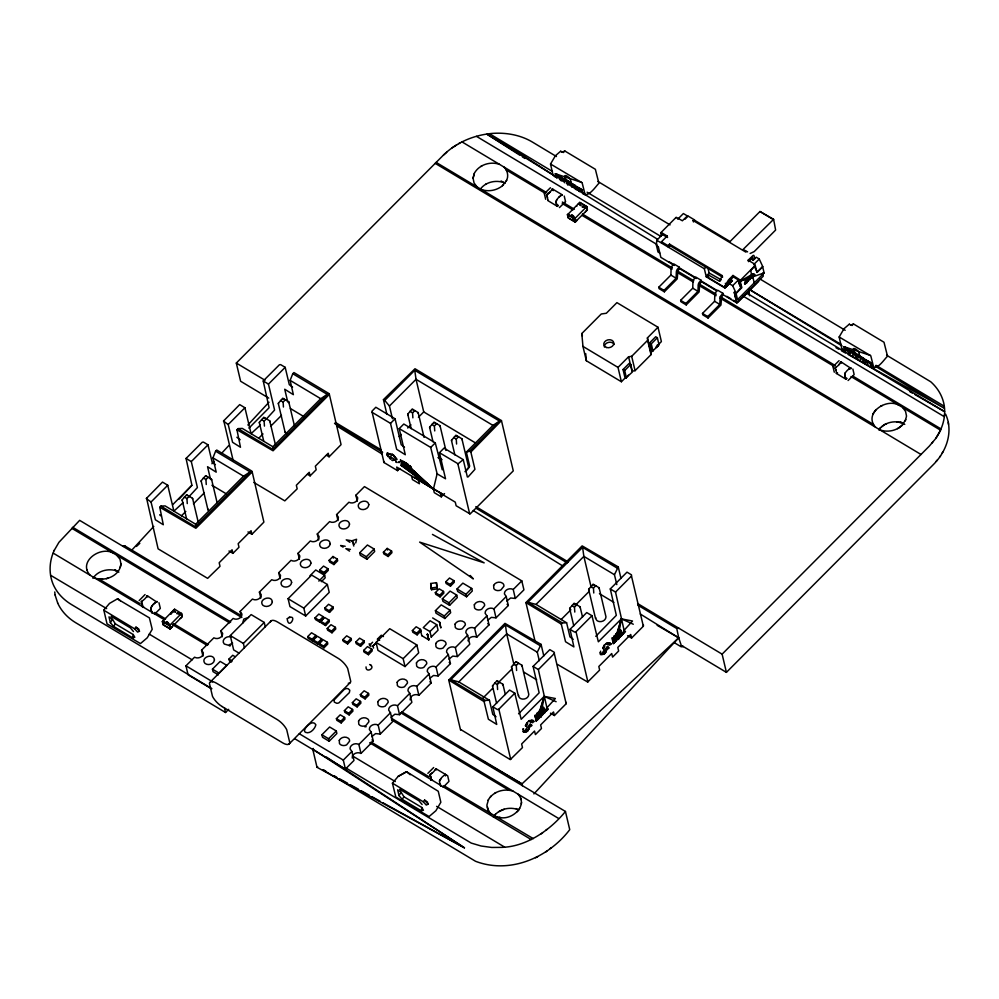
<?xml version="1.0" encoding="UTF-8"?>
<svg xmlns="http://www.w3.org/2000/svg" width="999" height="999" viewBox="0 0 999 999"><rect width="100%" height="100%" fill="white"/><g stroke="black" fill="none" stroke-linecap="round" stroke-linejoin="round"><path stroke-width="1.5" d="M427.422 634.128L428.708 639.922L427.422 634.165L428.821 639.835L427.385 634.265L428.671 639.847L421.903 635.726M383.566 461.138L384.016 462.537L397.565 470.654L399.737 468.481M538.049 714.735L537.212 715.521L536.638 714.772M613.948 637.899L613.811 637.287M537.799 718.855L538.498 718.119M615.259 640.921L615.072 641.67L615.671 640.634M579.033 187.999L582.579 190.035M867.681 360.964L871.041 362.737L871.74 365.11M532.255 721.59L532.642 722.801M609.44 644.105L609.815 645.317M171.84 612.911C172.402 611.6 171.528 613.361 171.116 613.161M541.346 715.771C539.423 713.561 542.494 717.769 541.533 713.96L541.146 716.758M747.264 279.258A2.085 1.024 -59.1 0 0 746.29 280.107L744.705 283.778L746.89 282.842L746.852 282.155L745.516 283.791A1.648 0.812 -59.1 0 1 744.555 283.566L745.928 280.469A2.085 1.024 -59.1 0 1 747.177 279.208L748.938 279.445L747.751 281.106M172.19 612.162L171.591 612.637M533.691 721.103L533.728 721.977L533.678 721.028M576.348 206.306L576.885 206.206M541.008 709.465L539.997 710.439L540.496 712.649L542.145 710.227L541.308 709.278M544.717 710.064L543.693 711.038L544.193 713.249L545.841 710.838L545.017 709.877M617.157 632.954L618.081 632.067L617.17 632.954L617.669 635.152L619.318 632.742L618.493 631.793M621.89 632.579L620.879 633.553L621.378 635.764L623.026 633.341L622.19 632.392M440.796 627.747L439.523 622.077L440.834 627.697M408.778 466.196L407.942 464.36M754.083 274.126C755.094 273.926 753.433 275.512 754.52 274.5M679.557 268.581L677.921 270.741L677.247 278.846L664.36 291.808L659.115 288.661L658.778 287.225L670.878 275.087L671.103 268.856A3.509 1.723 -59.1 0 1 672.926 265.047L673.963 263.998L679.208 267.145L679.557 268.581L696.166 278.534M664.36 291.808L664.023 290.372L676.123 278.234L676.348 272.003A3.509 1.723 -59.1 0 1 677.247 269.368L679.208 267.145M701.41 281.668L699.775 283.828L699.1 291.945L686.226 304.907L680.968 301.76L680.631 300.324L692.732 288.187L692.956 281.955A3.509 1.723 -59.1 0 1 694.78 278.147L695.828 277.098L701.073 280.244L701.41 281.668L716.733 290.859M686.226 304.907L685.876 303.471L697.976 291.333L698.201 285.09A3.509 1.723 -59.1 0 1 699.113 282.455L701.073 280.244M723.264 294.767L721.628 296.928L720.953 305.032L708.066 317.994L702.821 314.86L702.484 313.424L714.585 301.286L714.809 295.042A3.509 1.723 -59.1 0 1 716.633 291.246L717.669 290.197L722.926 293.331L723.264 294.767L736.725 302.834L763.311 276.136L762.587 273.127M708.066 317.994L707.729 316.558L719.829 304.42L720.054 298.189A3.509 1.723 -59.1 0 1 720.966 295.554L722.926 293.331M156.918 602.16L147.278 595.729L146.691 596.665M412.075 469.83L412.749 471.74L411.326 470.941L410.951 469.255L412.175 470.167M445.529 775.923L445.591 774.487L435.914 768.681L435.302 769.555M142.607 606.743L142.595 607.392L143.606 606.768L142.732 607.267L142.632 605.943M431.193 780.331L431.368 780.231A17.545 13.636 -13.3 0 0 432.23 779.657L431.231 780.344L431.268 778.908M431.331 780.256L431.318 779.632M445.492 775.199L445.579 774.475L447.677 775.773L448.976 781.368L443.119 787.312M553.209 190.647A17.657 6.931 44.9 0 0 552.859 189.748L552.385 188.923L562.1 194.718L559.04 197.09A17.645 13.711 -13.3 0 0 556.693 199.837L556.068 202.185M556.018 201.461L556.693 199.837M844.654 374.413L845.316 372.727M752.122 276.548L751.847 277.972L752.035 276.498M547.852 199.937L547.764 200.012A17.657 6.931 44.9 0 0 547.44 197.715L546.59 194.867A17.57 13.661 -13.3 0 0 550.287 191.845L552.41 188.936L552.784 189.822M562.112 195.28L562.037 195.367M837.549 372.839L836.413 372.964M841.495 362.699L841.021 361.875L850.748 368.244A17.47 6.856 44.9 0 0 850.786 368.956A17.495 6.868 44.9 0 1 850.698 367.794L847.676 370.042A17.495 13.599 -13.3 0 0 844.829 373.589L844.829 375.911A17.47 6.856 44.9 0 0 845.654 378.509L846.103 379.345L846.74 378.346M439.498 781.156L441.708 777.559A17.458 13.574 -13.3 0 1 445.417 774.525M543.106 707.866L543.743 708.366L542.957 709.128L543.106 707.866L542.957 709.128M547.44 708.953L546.815 708.291L547.452 708.965L546.665 709.727L546.815 708.266M620.916 630.869L620.292 630.182L620.142 631.655L620.928 630.869L620.292 630.194L620.142 631.643M170.941 613.723L170.916 613.848M139.186 600.549L145.042 594.555M208.379 510.501L208.267 509.215M287.737 434.328L285.177 432.18M454.87 454.882L451.436 440.334L455.919 435.189L461.913 438.798L468.781 467.894L465.659 471.441M518.331 695.878L511.451 666.783L515.934 661.638L521.928 665.259L528.808 694.342C528.533 700.237 518.456 700.848 518.606 695.192M595.504 618.393L588.623 589.298L593.119 584.153L599.1 587.762L605.981 616.858C605.706 622.752 595.629 623.364 595.779 617.694M604.732 652.335L604.27 652.884M750.499 278.634L750.948 277.897L749.949 279.033M566.296 702.434L566.171 703.721L554.395 715.534L553.546 711.95L540.634 724.912L541.483 728.496L535.402 734.602L534.552 731.018L521.64 743.98L522.489 747.564L510.277 759.602L460.826 729.595M662.424 234.603L656.793 240.247L656.355 245.017L657.991 251.973L659.74 253.009M183.129 502.597L173.888 511.163L167.745 485.239L162.5 482.092L146.291 498.563L151.036 502.01L155.394 519.78L163.299 524.737L159.778 507.255L160.914 506.106L195.442 526.798L195.692 524.238L243.544 476.186L250.137 471.89L215.609 451.198L212.949 457.854L216.196 472.152L207.555 466.72L210.577 479.532M260.302 425.112L251.061 433.678L244.93 407.742L239.685 404.607L223.464 421.066L228.209 424.525L232.58 442.295L240.472 447.252L236.95 429.77L238.099 428.621L272.627 449.313L272.864 446.74L320.729 398.701L327.31 394.393L292.782 373.713L290.135 380.369L293.369 394.667L284.727 389.235L287.749 402.048M753.071 274.338L752.534 274.213M750.749 258.791L753.184 260.252L756.231 257.193L759.252 259.016L762.474 265.984L764.123 272.939L737.537 299.638L735.788 298.589L734.327 292.382L736.076 293.431L741.77 287.712L740.209 281.081L751.822 274.65L752.509 275.2L752.921 274.226M754.02 275.424L754.869 274.575M623.851 632.255L623.988 630.794L624.625 631.48L623.838 632.242L623.975 630.794M542.932 709.477C541.895 713.548 543.518 703.646 543.893 708.516L542.507 710.626M620.017 632.817L621.078 631.031C621.79 629.033 618.768 631.318 619.68 633.141M752.609 274.538L751.61 275.974L750.823 270.417L755.244 265.397A2.46 0.962 44.9 0 0 753.209 263.224L748.164 260.202L752.934 255.569A2.46 1.211 -59.1 0 1 753.933 255.519L754.844 258.704M546.665 709.727L546.803 708.466M539.572 716.645L540.022 715.509L539.235 716.295M171.091 613.236L171.366 613.648M174.188 610.851L172.615 611.962M440.047 426.511L440.059 425.711L434.066 422.09L429.582 427.235L433.017 441.783M461.9 439.597L461.913 438.798M439.61 780.444L440.921 778.471M547.802 200.562L557.405 206.368L558.091 205.394M538.349 669.555L554.308 653.546L554.32 652.347L549.825 649.637L533.104 666.408L538.349 669.555L546.915 707.829L548.301 709.153L546.203 711.226L546.59 708.141L555.357 698.501L544.218 696.365L521.178 719.292L514.81 693.194L509.565 690.059L492.844 706.83L496.728 724.412L488.374 719.23L484.103 701.598L448.738 680.069L504.97 623.376L541.083 644.392L543.806 655.943M546.216 711.238L546.603 708.154M615.534 592.07L631.48 576.048L631.505 574.862L626.997 572.152L610.289 588.923L615.534 592.07L624.088 630.344L625.474 631.668L623.388 633.741L623.763 630.656L632.529 621.016L621.39 618.881L598.351 641.808L591.982 615.709L586.738 612.574L570.029 629.345L573.901 646.915L565.546 641.745L561.288 624.113L525.924 602.584L582.155 545.891L618.256 566.908L620.991 578.458M623.388 633.753L623.776 630.669M836.45 373.451L846.128 379.333M192.595 499.163L192.595 498.351L186.601 494.742L182.118 499.887L186.588 518.793M211.576 480.094L211.588 479.295L205.594 475.674L201.111 480.819L207.979 509.915M269.767 421.665L269.767 420.866L263.786 417.257L259.29 422.402L263.761 441.308M288.761 402.609L288.761 401.798L282.767 398.189L278.284 403.334L285.165 432.43M418.194 413.411L418.206 412.612L412.212 409.003L407.729 414.148L411.163 428.683M546.428 194.942L546.84 195.954M502.934 685.127L502.934 684.315L496.953 680.706L492.457 685.851L496.59 703.308M521.928 666.058L521.903 665.234M580.107 607.629L580.119 606.83L574.125 603.221L569.642 608.366L573.763 625.824M599.1 588.573L599.1 587.762M215.609 451.198L216.746 450.049L251.81 471.066L251.923 472.19L195.879 528.271L159.778 507.255M292.782 373.713L293.931 372.565L328.996 393.581L329.096 394.705L273.052 450.786L236.95 429.77M944.48 414.797L944.242 416.645L742.657 295.841M536.326 714.997L536.376 714.635M541.833 713.661L541.321 716.845M613.498 637.512L614.173 635.926M618.418 639.51L619.005 636.176L618.518 638.274C616.62 636.9 617.607 637.487 618.443 638.186M366.046 666.882C365.547 673.751 376.611 667.732 369.655 664.51M618.506 639.36L619.018 636.176M751.735 276.948L751.872 277.672L751.423 277.135M132.717 637.874L133.204 634.54L115.372 623.863L112.5 619.368L109.003 616.895L110.352 622.627L113.486 626.348L132.717 637.874L134.828 637.287L133.204 634.54M421.353 810.826L421.853 807.504L404.008 796.815L401.136 792.319L397.639 789.847L398.988 795.579L402.122 799.312L421.353 810.826L423.464 810.251L421.853 807.504M836.375 373.501A17.47 6.856 44.9 0 0 836.076 370.666L835.226 367.832A17.458 13.574 -13.3 0 0 838.91 364.722L841.071 361.988A17.495 6.868 44.9 0 1 841.42 362.774M560.651 151.373L563.399 152.497L564.847 150.999L595.367 169.293L598.888 183.304C595.829 186.239 588.611 197.889 583.054 193.719L581.243 189.248L555.319 173.714L555.519 177.223L553.071 175.275L550.524 164.023L555.394 155.744L560.776 151.124M849.287 324.325L852.047 325.462L853.483 323.951L884.003 342.245L887.524 356.256C884.252 359.128 877.234 370.866 871.69 366.67L869.879 362.212L843.955 346.678L844.155 350.174L841.707 348.239L839.16 336.988L844.03 328.696L849.412 324.088M540.534 716.92L544.218 696.365L556.118 701.723M617.707 639.422L621.39 618.881L633.291 624.238M745.429 283.416L744.979 282.754L746.603 280.207L748.276 279.633L747.652 281.606L748.413 280.869A1.449 0.712 -59.1 0 0 748.85 279.395L748.526 279.083M600.436 654.208L600.237 652.672M600.224 652.772L600.624 651.173M747.776 281.094L748.426 279.708L746.852 279.857A1.461 0.712 -59.1 0 0 745.866 281.556C742.894 285.889 749.512 278.933 746.59 281.968M525.536 730.082L524.662 730.756M602.709 652.597L601.835 653.271M355.731 542.969L356.593 539.248L352.16 540.721L353.808 546.053M528.658 729.158L527.46 731.168M605.844 651.673L604.645 653.683M898.738 427.834L902.259 425.249L905.693 419.505M120.167 567.432L120.979 564.01L120.042 559.365L117.108 555.444L117.957 556.568M120.979 564.01C119.718 575.973 105.132 581.78 94.668 577.971M476.96 186.838L474.038 182.917L473.089 178.272L474.238 173.501M473.089 178.272L473.926 174.825M505.906 181.493C509.015 177.035 507.867 170.667 503.958 167.033M488.486 799.724L486.863 805.194L488.661 810.976M525.611 729.857L525.024 730.744M517.732 793.955C529.02 805.306 511.775 820.878 499.288 817.344M521.278 803.87L521.603 802.522M602.784 652.372L602.197 653.259M898.089 404.757C885.077 398.364 863.361 414.023 875.648 427.297M905.369 420.866L906.518 416.059L905.569 411.413L902.646 407.492M442.257 469.817L435.277 442.882L403.808 424.026L399.25 428.596L430.719 447.452L437.125 473.826L433.429 489.073L434.278 492.657L441.271 496.84L444.518 493.581M467.982 640.821C468.668 637.05 473.563 635.464 476.735 637.2L489.048 624.85L486.938 615.884L485.127 613.274L485.377 611.563A5.37 4.171 -13.3 0 1 492.045 608.216L493.931 608.866L496.028 617.832L508.341 605.481L506.231 596.515L504.42 593.906L504.67 592.195A5.37 4.171 -13.3 0 1 511.338 588.848L513.224 589.497L515.322 598.451L523.926 589.847L521.803 580.881L364.46 486.6L355.881 495.229L357.305 501.198M537.549 718.93L538.424 717.757L537.624 718.768M614.722 641.445L615.496 640.097L614.909 641.096M541.795 710.589L541.72 709.727M545.491 711.188L545.417 710.326M618.968 633.104L618.893 632.242M622.664 633.703L622.602 632.842M413.761 472.602L414.985 472.839C417.345 476.436 412.562 467.832 413.861 472.177M409.615 467.145L410.851 467.37C413.174 471.228 408.978 462.212 409.24 466.908M538.636 718.768L538.561 717.195M615.821 641.271L615.734 639.71M751.186 277.485L751.198 277.61M537.949 719.467L537.524 719.942L544.218 696.365L539.747 710.651M409.79 466.508L409.99 465.721L410.676 467.057M414.985 472.839L414.123 471.203L414.822 472.527M413.923 471.99L414.123 471.266L414.822 472.539M536.675 714.51L537.862 712.637L537.287 713.086M613.848 637.025L615.097 635.439M616.92 633.166L621.39 618.881L614.697 642.444L615.309 641.833M860.239 356.456L863.461 358.142L864.622 360.676M405.781 466.958L406.481 467.619L405.582 466.321M675.923 217.557L660.726 232.817L661.263 235.901M571.603 183.491L574.825 185.19M523.451 728.658L523.201 729.432C524.125 726.385 521.628 733.303 524.687 732.155L523.201 731.593M54.383 550.112C49.213 560.914 48.539 573.763 53.372 584.827A63.749 49.538 -13.3 0 0 71.666 604.657L211.888 688.686M682.255 645.903L726.41 672.364L933.578 464.373C944.392 453.484 951.26 437.849 948.288 422.39A63.624 49.438 -13.3 0 0 945.628 414.173M526.573 729.582L526.96 729.02M603.721 652.197L603.995 651.685M407.992 469.143L408.391 468.032L407.792 468.731L408.042 467.832L407.792 468.668L406.568 466.92L407.58 469.118L407.392 468.431M525.561 725.661L526.086 724.362L525.374 725.836M602.996 647.464L602.747 648.176L604.358 645.092L607.255 642.869M117.445 598.975L149.413 617.894L152.21 629.295L147.278 637.762L140.459 643.581L107.018 623.838L103.821 610.102L109.503 603.421L117.507 598.801M527.559 729.832L527.085 730.369M406.343 771.69L398.139 776.385L406.73 771.827L438.261 791.27L440.846 802.259L435.914 810.713L429.095 816.533L395.816 797.052L392.42 783.154L398.239 776.323M538.386 718.993L538.598 718.531M615.559 641.508L615.771 641.033M539.298 660.676L537.287 652.197L541.083 644.392M616.808 584.602L614.46 574.712L618.256 566.908M171.341 613.061L170.779 613.848M287.225 618.793C288.561 631.568 298.901 612.1 287.337 618.556M539.135 716.508L539.835 715.896M616.358 638.923L617.195 638.024L616.745 639.16M835.476 368.906L835.064 367.894L836.063 367.182M386.85 414.086L383.441 399.637L414.997 368.743L501.461 420.591L513.274 470.879L470.117 513.948L456.131 505.756L455.282 502.16L440.422 493.256L441.271 496.84M540.234 717.07L539.535 717.894M525.824 724.962L527.984 721.678L530.082 720.354M537.986 717.707L537.499 718.443L537.962 717.457M614.66 640.596L615.147 639.972M616.733 638.673L616.808 638.598M556.743 174.588L559.964 176.274L561.138 178.809M564.173 179.033L567.382 180.732L568.556 183.267M852.809 351.998L856.031 353.683L857.192 356.231M387.337 453.022L386.863 453.496L388.236 453.071M845.379 347.54L848.601 349.238L849.774 351.773M528.184 730.232L527.772 730.843L528.471 729.682M605.369 652.747L604.944 653.358L605.644 652.197M403.721 466.034L404.508 466.683L403.771 466.296M174.276 610.651L172.815 611.813L173.214 611.213M536.525 714.223L536.987 713.411M873.763 367.694L870.778 355.756L839.16 336.988M585.127 194.73L582.142 182.805L550.524 164.023M617.357 639.685L616.495 640.546M578.921 203.921L578.321 204.296L578.97 203.746M537.912 717.781L537.474 718.081M152.248 613.186L151.186 610.489A17.657 6.931 44.9 0 1 150.861 608.191L151.561 606.468M724.163 287.15L728.508 279.97L732.966 275.449L733.303 276.885L724.163 287.15L708.791 277.934L707.317 274.363L719.592 281.243L722.314 275.649L669.555 244.156L668.031 245.679L668.368 247.115L669.892 245.592L669.555 244.156M942.182 453.059L942.856 451.91M54.121 550.586L58.929 542.32L79.645 520.354L241.683 617.444M936.175 437.774C942.794 427.997 946.228 415.946 943.98 404.183A63.624 49.438 -13.3 0 0 930.718 381.755L886.613 355.219M940.071 456.68L940.484 455.981M746.94 282.205L747.389 280.619M607.941 646.865L605.794 651.86L607.941 646.865L607.242 646.54L604.545 650.049M527.372 727.534L530.069 724.025L530.781 724.35L528.621 729.357L530.769 724.35L528.758 727.959M526.036 728.958L526.748 728.021M603.209 651.473L603.92 650.536M614.073 636.45L614.81 635.601M557.504 206.219L558.079 205.319M841.021 361.938L838.91 364.722M846.141 379.17L846.715 378.284M551.785 189.91L552.385 188.973M110.352 622.627L112.5 619.368M398.988 795.579L401.136 792.319M544.979 712.137C543.868 713.361 546.753 709.914 544.443 712.699L544.705 710.376M618.456 634.053C617.357 635.264 620.204 631.88 617.919 634.602L617.519 632.904L618.581 632.092M622.152 634.652C621.053 635.864 623.9 632.479 621.615 635.214L621.878 632.891M616.42 638.811L617.02 638.411M371.778 736.638L375.599 733.591L380.269 734.053L392.57 721.715L390.472 712.737L388.661 710.139L388.911 708.416A5.37 4.171 -13.3 0 1 395.579 705.082L397.452 705.731L399.563 714.685L411.863 702.334L409.765 693.368L407.954 690.759L408.204 689.048A5.37 4.171 -13.3 0 1 414.872 685.714L416.758 686.35L418.856 695.316L431.156 682.966L429.058 674L427.247 671.39L427.497 669.68A5.37 4.171 -13.3 0 1 434.165 666.333L436.051 666.982L438.149 675.936L450.449 663.598L448.351 654.62L446.541 652.022L446.79 650.299A5.37 4.171 -13.3 0 1 453.459 646.965L455.344 647.614L457.442 656.568L469.755 644.218L467.644 635.252L465.834 632.642L466.083 630.931A5.37 4.171 -13.3 0 1 472.752 627.597L474.637 628.234L476.735 637.2M391.071 717.257L394.892 714.21L399.563 714.685M429.657 678.521L433.479 675.474L438.149 675.936M448.951 659.14L452.772 656.106L457.442 656.568M487.549 620.404L491.358 617.357L496.028 617.832M506.843 601.036L510.651 597.989L515.322 598.451M147.203 595.841L147.74 596.653M526.485 723.626L527.185 722.589M603.658 646.128L604.358 645.104M173.127 611.163L172.977 611.813M750.811 276.86L749.924 277.123L750.624 276.036M536.987 713.786L537.637 713.086M637.999 605.294L676.773 628.521L678.696 637.812L522.19 783.691L522.365 785.651M92.944 578.334C97.84 570.641 108.466 568.094 116.871 570.916L115.247 570.566M474.25 173.464C478.896 164.698 490.247 161.151 499.413 164.311M480.107 189.485C485.114 182.118 495.492 179.758 503.708 182.517M502.41 185.652L506.68 180.407M488.012 800.386C492.669 791.62 504.008 788.061 513.174 791.22M493.406 817.045C498.276 809.215 509.003 806.568 517.482 809.427M872.926 413.923L876.036 409.528M880.344 427.734L878.795 429.932C883.441 423.114 892.981 420.354 900.786 422.614M490.347 797.09L491.121 796.003M494.655 815.296L495.429 814.21M522.19 783.691L522.152 785.489M517.345 811.712L519.68 808.416M903.034 424.163C897.651 430.619 888.061 432.654 880.206 430.02M627.634 635.689L631.568 638.049L643.344 626.223L643.481 624.949M614.447 637.986L614.972 637.562L614.385 638.036M538.086 718.406L537.787 719.018L538.461 717.969M152.285 605.506L150.936 608.116A17.657 6.931 44.9 0 0 151.261 610.414L152.235 613.024M113.486 626.348L115.372 623.863M402.122 799.312L404.008 796.815M537.062 715.908L537.774 715.384M614.235 638.423L614.947 637.886M389.647 456.843L388.636 456.093M389.71 456.78L389.048 456.58M750.786 276.773L750.037 277.31L750.649 276.149M614.909 637.637L615.421 636.987M538.049 715.072L537.3 715.796M186.638 495.429L187.625 495.379M205.632 476.361L206.606 476.311M263.823 417.944L264.797 417.894M282.804 398.876L283.791 398.826M434.103 422.777L435.077 422.727M412.25 409.677L413.224 409.627M455.956 435.864L456.93 435.826M496.99 681.393L497.964 681.343M515.971 662.325L516.958 662.275M574.163 603.908L575.137 603.858M593.156 584.84L594.13 584.79M615.147 641.071L615.634 640.484M402.585 461.55L403.696 461.9M614.373 638.386L615.484 637.262M931.93 443.019L932.791 441.995M936.225 461.226L937.099 460.202M134.578 628.808L135.989 627.147L138.724 628.983L139.46 631.268L137.612 632.08L134.578 628.808L103.784 610.202M423.226 801.76L424.625 800.112L427.372 801.947L428.096 804.22L426.248 805.044L423.226 801.76L392.42 783.154M152.298 605.581L153.072 604.595A17.645 13.711 -13.3 0 1 155.919 602.135L156.968 601.535M751.61 275.974L751.81 274.812M408.429 465.909L408.254 464.985L408.516 465.809M751.847 275.612C752.584 273.614 751.91 276.81 751.548 275.062M541.071 711.75C543.806 710.127 538.111 712.799 541.508 709.577M412.562 471.378L412.5 470.654M628.383 375.174L625.511 378.296L632.429 371.978L630.781 364.423L629.12 363.436L623.051 369.53L625.062 378.059L621.39 381.743L586.338 360.739L582.954 346.403L581.805 333.541L601.261 313.998L606.343 313.261L616.92 302.635L658.004 327.247L661.388 341.583L656.106 346.903M131.593 550.349L153.784 526.423M179.146 499.075L191.833 485.402M211.913 463.748L214.023 461.476M221.428 453.496L228.821 445.517M247.852 425.012L268.993 402.222M533.903 793.918L678.696 637.812L640.259 613.998M753.209 276.248L753.696 274.825L753.121 276.199M556.143 202.11L556.193 202.959A17.657 6.931 44.9 0 0 557.017 205.557L557.367 206.331L557.092 205.482A17.657 6.931 44.9 0 1 556.268 202.884M532.017 721.578L530.944 722.227M537.687 715.159L536.775 715.384M609.19 644.093L608.129 644.742M170.03 628.92L171.99 626.885L170.092 628.771L163.099 624.587L162.912 620.941L169.73 625.274L170.092 628.771L182.243 616.57L181.518 613.486L174.588 609.153L162.375 621.503L163.037 624.737L170.03 628.92L169.73 625.274L168.182 622.627L166.408 621.615L169.73 625.274L162.275 621.503L169.368 625.699L170.092 628.771M579.882 203.259L579.695 202.497L586.688 206.681L587.424 209.765L575.262 221.965L574.912 218.469L568.094 214.136L567.457 214.698L568.219 217.932L575.212 222.115L577.172 220.08L575.262 221.965L568.269 217.782L567.544 214.698L579.757 202.347L586.75 206.543L586.937 210.352L585.526 211.676M850.698 367.769L848.613 369.218M846.103 379.32L846.078 379.208A17.495 6.868 44.9 0 1 844.904 375.836M531.093 726.298L532.067 725.324M608.266 648.801L609.24 647.839M708.828 272.814L721.116 279.72L719.592 281.243M652.097 351.598L659.028 344.892L657.367 337.737L655.706 336.738L649.637 342.844L651.648 351.373L650.811 352.21L651.023 354.645L635.077 370.666L631.98 371.116M202.959 656.168L201.536 650.199L213.836 637.849L215.722 638.486A5.37 4.171 -13.3 0 0 222.39 635.152L222.64 633.441L220.829 630.831L233.129 618.468L235.015 619.118A5.37 4.171 -13.3 0 0 241.683 615.784L241.933 614.06L240.122 611.463L252.422 599.1L254.308 599.75A5.37 4.171 -13.3 0 0 260.976 596.403L261.226 594.692L259.415 592.082L271.716 579.732L273.601 580.369A5.37 4.171 -13.3 0 0 280.269 577.035L280.519 575.324L278.709 572.714L291.009 560.364L292.894 561.001A5.37 4.171 -13.3 0 0 299.563 557.667L299.812 555.943L298.002 553.346L310.302 540.983L312.188 541.633A5.37 4.171 -13.3 0 0 318.856 538.299L319.106 536.575L317.295 533.978L329.608 521.615L331.481 522.265A5.37 4.171 -13.3 0 0 338.149 518.918L338.399 517.207L336.588 514.597L348.901 502.247L350.774 502.884A5.37 4.171 -13.3 0 0 357.442 499.55L357.692 497.839L355.881 495.229M351.873 751.485L343.306 760.114L345.417 769.068L353.983 760.451L351.873 751.485L350.075 748.875L350.324 747.165A5.37 4.171 -13.3 0 1 356.993 743.818L358.866 744.467L360.976 753.433L373.276 741.083L371.166 732.117L369.368 729.507L369.618 727.796A5.37 4.171 -13.3 0 1 376.286 724.45L378.159 725.099L380.269 734.053M371.166 732.117L358.866 744.467M390.472 712.737L378.159 725.099M409.765 693.368L397.452 705.731M429.058 674L416.758 686.35M448.351 654.62L436.051 666.982M467.644 635.252L455.344 647.614M486.938 615.884L474.637 628.234M506.231 596.515L493.931 608.866M210.464 681.842L271.179 620.804A11.713 4.595 44.9 0 1 277.597 622.04L338.049 658.266A11.713 4.595 44.9 0 1 343.394 662.599A11.851 4.645 44.9 0 1 344.98 664.372L345.454 664.972A11.713 4.595 44.9 0 1 347.09 667.394A11.838 4.645 44.9 0 1 347.702 668.543L350.736 681.368A11.851 4.645 44.9 0 1 350.424 682.329A11.688 4.583 44.9 0 1 349.712 682.979L349.4 683.116A11.851 4.645 44.9 0 1 348.289 683.266M464.985 471.653L469.692 466.221L466.371 452.097L492.957 425.399L499.537 421.103L414.747 370.292L384.752 400.424L383.441 399.637M268.719 398.102L240.622 381.256L236.313 363.049L443.481 155.057C456.493 142.345 474.1 135.002 492.132 133.429A63.686 49.488 -13.3 0 1 532.392 142.058L556.455 156.531M172.627 504.745L191.92 485.252L186.051 458.454L202.235 442.257L203.459 442.107L208.004 444.817L212.125 462.162L215.397 464.61M248.913 428.146L269.093 407.767L263.224 380.956L279.408 364.772L280.632 364.623L285.19 367.332L289.298 384.677L292.57 387.125M151.036 502.01L167.745 485.239M188.436 497.265L197.415 487.549L191.296 461.588L208.004 444.817M228.209 424.525L244.93 407.742M266.683 418.706L274.588 410.065L268.469 384.103L285.19 367.332M187.263 503.583L186.95 498.601L189.223 496.316M206.256 484.515L205.944 479.532L208.217 477.247M264.435 426.098L264.123 421.116L266.408 418.831M283.429 407.03L283.117 402.048L285.402 399.762M181.468 515.809L185.814 511.438M193.431 503.796L204.308 492.869M258.641 438.324L262.999 433.953M270.604 426.311L281.481 415.384M195.442 526.798L250.137 471.89M272.627 449.313L327.31 394.393M544.393 193.606L550.449 187.725M562.674 178.434C561.675 188.112 553.696 164.523 556.942 178.384M571.091 181.893L567.694 185.052L566.695 181.88L563.299 179.845L564.51 182.742M577.534 187.337C576.723 196.653 568.493 174.013 571.94 187.2M154.483 614.348L160.34 608.403L158.966 602.734M565.484 201.698L559.428 207.58M228.996 550.998L232.929 553.359L238.998 547.252L238.162 543.668L251.074 530.706L251.91 534.29L263.898 522.127L252.11 471.578M307.48 474.3L310.102 475.861L316.183 469.767L315.334 466.183L328.246 453.221L329.096 456.805L341.071 444.642L329.295 394.093M169.368 625.699L181.581 613.349L181.756 617.157L180.344 618.481M572.427 219.243L575.262 221.965L574.537 218.893L586.75 206.543M392.432 418.731L389.448 406.006L416.034 379.308L414.747 370.292M390.509 423.364L395.067 418.781L375.836 407.255L371.915 411.226L372.152 412.362L390.509 423.364L396.653 449.3L405.294 454.732L399.25 428.596M412.874 417.844L412.562 412.862L414.835 410.577M399.175 436.588L401.311 434.44M407.717 428.009L410.926 424.8M418.406 417.282L423.738 411.925L416.034 379.308L492.957 425.399M210.739 688.373L188.074 674.787L185.951 665.821L194.543 657.217L196.428 657.854A5.37 4.171 -13.3 0 0 203.097 654.52L203.346 652.809L201.536 650.199M434.727 430.931L434.403 425.949L436.688 423.663M238.898 653.046L233.654 649.899L230.27 635.564L251.149 614.597L264.26 622.452L265.284 626.76M430.719 447.452L435.277 442.882M212.462 669.155L220.18 661.413L226.835 665.396L219.118 673.151L212.462 669.155L213.049 671.665L218.381 674.862M309.94 575.774L315.734 569.967L324.613 575.287L325.212 577.797L321.353 581.668M244.393 647.727L243.381 643.431L264.26 622.452M288.087 598.701L311.638 575.062L327.372 584.49L329.233 592.37L305.682 616.008L289.947 606.58L288.087 598.701L303.821 608.129L305.682 616.008M231.518 662.037L229.333 660.726L228.946 659.078L232.742 655.269L234.927 656.58M329.146 560.314L332.942 556.493L337.312 559.115L337.699 560.764L333.903 564.572L329.533 561.962L329.146 560.314L333.516 562.924L333.903 564.572M319.717 569.905L323.526 566.083L327.897 568.706L328.284 570.354L324.488 574.163L320.117 571.553L319.717 569.905L324.088 572.514L324.488 574.163M437.125 473.826L445.529 478.783L439.46 452.697L444.018 448.114L463.249 459.64L467.357 476.973L468.094 476.935L474.937 469.343L470.854 452.01L469.542 451.223L466.371 452.097M456.58 444.031L456.268 439.048L458.541 436.763M333.516 562.924L337.312 559.115M324.088 572.514L327.897 568.706M677.759 219.193L683.378 213.549L687.924 216.271L684.877 219.318M318.831 581.093L324.613 575.287M661.825 243.194L661.488 241.758L667.182 236.039L662.137 233.017A2.46 0.962 44.9 0 0 660.726 232.817M303.821 608.129L327.372 584.49M359.702 552.759L367.42 545.004L374.076 549L374.675 551.51L366.958 559.253L360.289 555.257L359.702 552.759L366.358 556.743L366.958 559.253M469.542 451.223L499.537 421.103M366.358 556.743L374.076 549M470.854 452.01L501.461 420.591M315.047 617.869L318.843 614.06L323.214 616.683L323.614 618.331L319.805 622.14L315.434 619.517L315.047 617.869L319.418 620.491L319.805 622.14M324.787 608.116L328.584 604.295L332.954 606.917L333.341 608.566L329.545 612.375L325.174 609.765L324.787 608.116L329.158 610.726L329.545 612.375M383.404 552.222L387.2 548.414L391.571 551.036L391.958 552.684L388.161 556.493L383.791 553.871L383.404 552.222L387.774 554.845L388.161 556.493M57.68 603.034A63.749 49.538 -13.3 0 0 75.961 622.864L225.537 712.499L228.696 709.327M319.418 620.491L323.214 616.683M329.158 610.726L332.954 606.917M320.804 621.253L324.6 617.432L328.971 620.054L329.358 621.703L325.562 625.511L321.191 622.901L320.804 621.253L325.174 623.863L325.562 625.511M387.774 554.845L391.571 551.036M318.256 644.318L317.869 642.669L313.499 640.047L313.886 641.695L318.256 644.318L322.053 640.509L321.666 638.861L317.295 636.238L312.487 640.859L308.117 638.236L307.729 636.588L311.526 632.779L315.896 635.401L316.283 637.05M325.174 623.863L328.971 620.054M312.487 640.859L312.088 639.21L315.896 635.401M327.222 628.521L331.019 624.712L335.389 627.322L335.776 628.97L331.98 632.792L327.61 630.169L327.222 628.521L331.593 631.143L331.98 632.792M317.869 642.669L321.666 638.861M319.268 643.506L323.064 639.697L327.435 642.32L327.822 643.968L324.026 647.777L319.655 645.154L319.268 643.506L323.639 646.128L324.026 647.777M331.593 631.143L335.389 627.322M323.639 646.128L327.435 642.32M750.149 253.484L754.208 251.598L775.624 230.057L773.613 219.343L759.989 211.513L730.057 241.521L695.716 220.941M729.745 279.083L732.367 280.657L724.949 287.987L706.256 276.798L704.357 268.743L706.38 266.708M342.882 639.635L346.69 635.826L351.061 638.448L351.448 640.097L347.652 643.905L343.281 641.283L342.882 639.635L347.252 642.257L347.652 643.905M706.256 276.798L708.279 274.762M621.39 381.743L618.006 367.407L628.583 356.78L631.68 356.331L647.639 340.309L647.427 337.874L658.004 327.247M347.252 642.257L351.061 638.448M773.613 219.343L743.169 249.375L746.503 251.373M626.373 377.809L624.7 370.529L630.781 364.423M652.971 351.124L651.286 343.831L657.367 337.737M355.819 642.007L359.615 638.186L363.986 640.809L364.385 642.457L360.577 646.266L356.206 643.656L355.819 642.007L360.189 644.617L360.577 646.266M360.189 644.617L363.986 640.809M363.661 650.436L367.47 646.615L371.84 649.238L372.227 650.886L368.431 654.695L364.061 652.085L363.661 650.436L368.032 653.046L368.431 654.695M724.949 287.987L727.984 284.94L725.311 283.341M732.367 280.657L729.332 283.704L732.667 285.702L735.888 292.67L737.537 299.638M370.504 644.355L372.627 642.22M377.859 640.696L377.472 639.048L381.268 635.227L383.454 636.538M376.061 642.444L389.735 628.708L416.833 644.954L418.706 652.834L405.032 666.558L377.934 650.324L376.061 642.444L403.159 658.678L405.032 666.558M373.127 645.928L375.249 643.793M373.164 645.916L375.224 643.868M732.667 285.702L738.298 280.07L741.508 287.025L736.051 293.356L734.228 292.257L736.725 302.834M753.633 264.66L759.252 259.016M368.032 653.046L371.84 649.238M445.729 581.843L449.525 578.021L453.896 580.644L454.283 582.292L450.487 586.113L446.116 583.491L445.729 581.843L450.099 584.465L450.487 586.113M435.339 592.632L439.135 588.811L443.506 591.433L443.893 593.081L440.097 596.89L435.726 594.28L435.339 592.632L439.71 595.242L440.097 596.89M749.6 277.872L749.375 277.26M751.498 276.099L751.011 276.711L751.348 275.749M752.572 273.901L753.358 274.35M749.5 278.097L749.5 277.135M751.41 276.049L751.011 276.711M750.286 278.696L749.912 279.558L750.187 278.184M752.921 276.273L752.522 276.935L752.796 275.562L752.547 276.411M757.017 272.302L762.637 266.658M762.662 266.745L756.967 272.465L755.244 265.397L740.047 280.657A2.473 0.974 44.9 0 0 738.973 279.233L732.966 275.449M289.235 743.818L350.212 682.592M450.099 584.465L453.896 580.644M439.71 595.242L443.506 591.433M442.345 598.851L450.062 591.096L456.718 595.092L457.317 597.602L449.6 605.344L442.932 601.361L442.345 598.851L449.001 602.834L449.6 605.344M758.691 281.331L737.424 302.685L733.466 300.312M412.375 630.581L416.171 626.773L420.542 629.395L420.929 631.043L417.132 634.852L412.762 632.23L412.375 630.581L416.745 633.204L417.132 634.852M435.414 610.676L441.196 604.87L450.087 610.189L450.674 612.699L444.892 618.506L436.001 613.186L435.414 610.676L444.293 616.008L444.892 618.506M457.055 588.948L462.849 583.129L471.728 588.461L472.327 590.971L466.533 596.778L457.654 591.458L457.055 588.948L465.946 594.268L466.533 596.778M416.745 633.204L420.542 629.395M449.001 602.834L456.718 595.092M336.413 718.643L340.222 714.822L344.593 717.444L344.98 719.093L341.183 722.914L336.813 720.291L336.413 718.643L340.796 721.266L341.183 722.914M344.393 710.639L348.189 706.817L352.56 709.44L352.959 711.088L349.151 714.897L344.78 712.287L344.393 710.639L348.763 713.249L349.151 714.897M352.372 702.622L356.168 698.813L360.539 701.435L360.926 703.084L357.13 706.892L352.759 704.283L352.372 702.622L356.743 705.244L357.13 706.892M360.339 694.617L364.148 690.809L368.519 693.431L368.906 695.079L365.11 698.888L360.739 696.266L360.339 694.617L364.71 697.24L365.11 698.888M321.915 734.752L329.645 726.997L336.301 730.993L336.888 733.503L329.171 741.246L322.515 737.262L321.915 734.752L328.584 738.748L329.171 741.246M444.293 616.008L450.087 610.189M465.946 594.268L471.728 588.461M313.349 748.463L312.712 749.1L317.02 767.307L464.448 847.839L326.373 757.03M430.007 631.58L423.276 627.622L430.119 620.754L436.763 624.737L429.92 631.593L431.368 637.287M340.796 721.266L344.593 717.444M348.763 713.249L352.56 709.44M356.743 705.244L360.539 701.435M364.71 697.24L368.519 693.431M403.159 658.678L416.833 644.954M328.584 738.748L336.301 730.993M431.206 637.05L438.049 630.182L436.763 624.737M317.02 767.307L317.657 766.67M521.803 580.881L513.224 589.497M496.053 716.82L492.782 714.372L489.423 700.249L485.252 700.449L450.724 679.757L505.407 624.85L539.935 645.541M573.226 639.335L569.954 636.887L566.608 622.764L562.425 622.964L527.897 602.272L582.592 547.365L617.12 568.056M450.724 679.757L458.828 681.917L506.693 633.865L505.407 624.85M527.897 602.272L536.013 604.42L583.866 556.381L582.592 547.365M482.854 698.151L492.644 688.323M498.089 682.854L512.225 668.668M561.126 619.567L570.904 609.74M575.262 605.369L589.398 591.171M497.602 689.547L497.29 684.565L499.575 682.28M516.595 670.479L516.283 665.496L518.556 663.211M574.787 612.062L574.475 607.08L576.748 604.795M593.768 592.994L593.456 588.011L595.741 585.726M484.103 701.598L485.252 700.449M561.288 624.113L562.425 622.964M427.859 773.363L433.691 767.519M833.041 366.558L839.085 360.676M851.31 351.398C850.299 359.94 842.082 339.323 845.841 351.136M436.376 769.617L435.851 768.805A17.495 13.599 -13.3 0 1 432.967 772.389L429.92 774.637L432.018 773.139M492.844 706.83L497.402 709.54L498.626 709.39L514.81 693.194M570.029 629.345L574.575 632.055L575.799 631.905L591.982 615.709M858.74 355.844C857.979 365.247 849.612 342.32 853.146 355.706M440.859 786.126L440.172 784.24M866.17 360.302C865.359 369.618 857.142 346.965 860.576 360.152M518.568 713.81L539.148 692.831L533.104 666.408M595.754 636.326L616.333 615.347L610.289 588.923M557.579 664.485L587.699 682.042L599.662 670.079L598.813 666.495L611.725 653.533L612.574 657.117L618.656 651.011L617.807 647.427L630.719 634.465L631.568 638.049M400.736 712.762L565.446 811.463C550.062 830.369 526.623 846.253 502.959 847.314M726.41 672.364L722.115 654.158L929.27 446.166L935.776 438.474L940.583 430.207L850.998 376.536M463.249 459.64L458.079 463.798L439.46 452.697M615.834 634.577L616.67 633.441L615.484 634.64L615.983 636.838L617.22 635.589L616.233 636.288L615.834 634.577L616.733 633.691M539.51 710.926L538.311 712.125L538.811 714.322L540.047 713.074L539.048 713.773L538.661 712.075L539.497 710.926M615.996 635.289L616.883 634.715M538.823 712.774L539.647 711.95L538.873 713.024M608.266 644.63L607.017 644.143L607.991 644.505M617.669 635.152L618.306 634.515M531.093 722.127L529.832 721.628L530.819 721.99M540.484 712.637L541.121 712M613.261 642.295L614.11 641.47M619.705 635.888L620.529 635.064M613.324 642.544L614.098 641.458M619.755 636.138L620.529 635.064M536.088 719.779L536.925 718.955L536.151 720.029M542.532 713.386L543.356 712.549L542.569 713.623M619.917 636.887L620.879 635.938L619.692 637.437L619.18 635.227L620.379 634.04L619.53 635.189L619.929 636.887M621.366 635.751L622.002 635.114M537.275 719.829L536.313 720.766L535.926 719.068L536.763 717.931L535.576 719.118L536.088 721.328L537.262 719.829M543.706 713.436L542.744 714.372L542.357 712.674L543.194 711.525L541.995 712.712L542.507 714.922L543.693 713.423M544.193 713.236L544.83 712.599M752.996 275.362L753.795 274.887L753.221 275.974M844.679 348.351L845.616 347.44M556.043 175.399L556.98 174.488M563.473 179.845L564.41 178.933M751.635 275.112L751.698 276.036M753.146 275.337L753.383 275.936L752.909 275.312M852.11 352.809L853.046 351.898M539.984 710.439L540.646 709.777M620.866 633.553L621.528 632.891M543.693 711.038L544.355 710.376M618.131 632.33L617.532 632.904L618.393 632.155M540.958 709.814L540.359 710.401L541.221 709.64M566.445 181.618L567.382 180.732M855.094 354.583L856.031 353.683M604.57 653.746L602.197 654.57L602.834 654.183M527.397 731.231L525.024 732.067L525.661 731.668M559.028 177.173L559.964 176.274M656.331 347.565L658.453 345.542L657.217 345.03M847.664 350.137L848.601 349.238M136.438 546.453L139.835 543.281M271.179 620.804L270.754 621.266A11.838 4.645 44.9 0 0 270.492 621.878M608.591 644.355L608.903 644.18M531.418 721.84L531.73 721.665M232.642 643.156L228.309 645.204L224.288 644.03C220.642 640.122 226.873 635.339 230.856 637.012M559.028 197.015L559.964 196.191M753.196 275.15L752.522 276.935M546.478 194.88L547.427 194.231A17.645 13.711 -13.3 0 0 550.274 191.771M693.443 221.953L693.106 220.517L694.979 220.492M443.494 155.045L446.715 152.273M545.854 830.344L546.915 829.432M550.149 848.551L551.211 847.639M844.854 348.763L845.753 348.401M583.079 193.681C583.891 191.933 574.737 184.827 579.383 191.633M871.715 366.645C872.527 364.885 863.373 357.792 868.019 364.598M850.698 325.15L853.483 323.951M562.05 152.185L564.847 150.999M142.557 606.018L142.507 605.169A17.657 6.931 44.9 0 0 141.683 602.572L141.383 601.723L144.318 599.35A17.645 13.711 -13.3 0 0 146.666 596.603M480.881 166.496L482.042 165.647M503.571 184.803C497.727 190.222 489.085 192.145 481.518 189.573M881.505 426.885L885.027 424.3M485.639 184.365L486.338 183.853M897.577 428.683L898.713 427.859M494.642 793.406L495.804 792.557M498.951 811.613L504.208 809.277M608.254 642.819L610.102 642.757L605.856 643.581M528.683 721.066L533.191 720.329M407.792 414.135L407.904 414.772M429.645 427.222L429.757 427.872M588.798 589.223L588.798 589.934M569.705 608.354L569.817 608.99M511.625 666.708L511.625 667.419M492.632 685.764L492.632 686.488M560.988 195.479L562.012 194.805M142.382 600.961L141.284 601.673L141.608 602.647A17.657 6.931 44.9 0 1 142.432 605.244M278.459 403.246L278.459 403.971M259.365 422.39L259.465 423.027M201.286 480.744L201.286 481.456M182.293 499.8L182.293 500.524M451.61 440.247L451.61 440.959M444.555 775.099L445.579 774.487M323.002 769.879L475.549 861.288C509.852 874.387 548.301 857.754 569.742 829.657L565.446 811.463M452.197 147.765L456.68 144.955M458.741 143.656L460.002 142.869M541.233 833.828L542.507 833.029M545.541 852.035L546.803 851.235M746.378 293.931L747.289 293.406L944.642 411.675L915.009 394.617M744.53 294.98L747.289 293.406M751.173 278.022L751.623 277.547L751.148 278.159M604.17 654.083L603.384 654.395M526.997 731.568L526.211 731.88M241.296 615.684L124.987 545.991L124.126 546.341M124.987 545.991L122.715 546.166L123.839 546.403M677.31 628.234L679.033 628.346L678.259 628.134M682.567 646.341L683.341 646.553L681.068 646.728L674.387 642.719M681.605 646.44L678.696 637.812L657.142 625.312M156.943 601.523L156.793 601.635A17.57 13.661 -13.3 0 0 153.097 604.67M608.766 643.119L609.415 642.794M531.58 720.604L532.242 720.279L531.081 720.304M535.526 857.766L537.599 856.842M533.291 838.636L443.906 785.689M390.484 453.708L389.573 453.733M882.329 405.507L880.731 406.094M885.663 424.076L886.637 423.713M106.331 578.708L107.942 578.134M764.123 272.939L740.209 281.081L752.821 276.948L754.22 282.879M575.986 187.725L575.062 185.439M408.616 466.271L406.905 465.509L406.418 463.324L407.592 464.073M601.311 654.745L600.374 654.108L600.799 654.582M412.375 471.441L411.338 470.929M402.447 461.126L404.021 462.175L402.922 461.213M392.819 460.601L391.77 460.214M289.186 617.145L289.86 617.057M746.678 282.018L745.604 283.354M662.399 234.44L667.519 237.475L667.182 236.039M388.561 454.158L387.999 454.682L388.948 454.233M504.57 847.077L436.625 806.343M430.681 583.503L436.463 582.667L437.25 588.861L431.481 589.71L430.681 583.503L431.068 585.152M431.081 588.061L436.863 587.212L437.25 588.861M364.835 726.835L366.146 726.698M102.597 579.008L100.3 579.183M248.676 617.382L243.768 619.13L242.645 623.276M238.099 428.621L242.27 428.409L272.864 446.74M160.914 506.106L165.097 505.906L195.692 524.238M442.058 459.69L437.937 457.579M502.534 847.377L491.658 847.452L481.106 846.003L471.241 843.081L345.467 767.707M403.384 465.072C404.62 466.958 403.471 465.072 403.946 465.309M848.076 380.532L854.157 374.563L852.859 369.006M352.335 540.859L346.241 539.847L349.925 542.32M345.179 546.266L340.609 545.504L343.069 547.152M350.412 549.4L345.841 548.638L349.525 551.111M391.77 457.617L395.666 460.127L393.344 459.965L395.679 460.114L393.319 459.815M896.765 421.765L902.397 422.964M112.562 552.709C99.538 546.278 77.86 562.112 90.122 575.249M495.292 816.483L500.924 817.694M390.222 456.755L391.296 457.255L390.621 456.868M405.382 467.257L406.605 467.844M412.225 471.64L411.039 470.979L410.552 468.793L411.725 469.542M405.694 467.744L406.643 467.944M407.205 465.459L408.329 465.946L407.192 465.472L406.818 463.786L408.042 464.697M555.319 173.714L581.693 182.442M843.955 346.678L870.329 355.407M418.856 695.316C415.484 693.368 409.802 695.591 410.114 699.874M360.976 753.433C357.605 751.473 351.91 753.708 352.235 757.979M404.32 463.886L402.972 462.737L403.708 463.374M113.911 617.332L111.114 616.308L130.345 627.834L133.479 631.555M402.547 790.284L399.75 789.272L418.981 800.798L422.115 804.52M404.12 463.586L402.972 463.024M403.658 465.759L404.445 466.133L403.858 465.447M369.692 645.779L369.193 643.718M395.979 461.875L397.103 462.549L395.866 461.8M432.654 617.944L439.498 622.04L439.847 623.438M391.096 458.928L390.646 458.154M567.457 214.698L574.912 218.469L575.212 222.115M418.169 412.599L424.051 437.337M440.022 425.686L445.904 450.437M288.736 401.785L294.605 426.536M269.742 420.854L275.624 445.604M211.551 479.27L217.083 502.559M192.57 498.339L198.102 521.628M580.082 606.818L582.517 617.02M502.909 684.303L505.344 694.505M395.954 458.966L396.591 459.403L395.592 458.191L396.828 459.615M432.442 534.415L484.178 562.862L419.63 542.095L473.351 578.896L470.204 575.474M323.089 769.68L325.811 771.178M333.966 775.699L336.675 777.197M339.398 778.696L347.552 783.204M350.274 784.715L358.429 789.222M361.151 790.721L369.305 795.229M372.015 796.74L380.169 801.248M382.892 802.746L464.448 847.839L314.023 749.949M836.013 347.727L838.723 349.238M841.42 350.749L845.491 353.022M848.201 354.533L944.342 408.266L875.299 366.196M909.627 391.521L912.324 393.069M464.11 750.299L466.808 751.86M476.236 757.342L478.933 758.903M482.967 761.25L487.012 763.586M489.71 765.159L522.04 783.915L401.723 711.812M147.278 595.729L147.665 596.728M675.848 218.169A2.46 0.962 44.9 0 1 676.46 217.407L682.379 220.779L687.15 216.146A2.46 1.211 -59.1 0 1 688.149 216.096L694.655 219.98M693.106 220.517L745.791 252.085A2.373 1.174 -59.1 0 1 746.877 251.473L747.602 251.86M752.222 275.999L752.534 276.661M751.023 276.436L750.861 275.749M749.625 278.609L749.924 279.283M733.303 276.885L738.436 279.995L740.022 286.663M552.447 171.441L489.61 133.791L552.097 174.375M587.112 192.22L660.726 236.338M749.15 289.323L841.308 344.543M875.973 365.309L944.155 406.168M559.727 177.01L563.636 179.358M567.557 181.693L571.465 184.041M575.374 186.388L579.295 188.736M848.363 349.975L852.284 352.31M856.193 354.657L860.102 357.005M864.01 359.34L867.931 361.688M669.892 245.592L722.564 277.185L722.24 275.724M661.488 241.758L668.031 245.679M656.793 240.247L704.357 268.743M476.511 136.376L656.93 244.48M658.279 246.815L656.53 245.766L658.341 246.79L660.851 257.367L674.313 265.434M668.818 261.576L672.777 263.948M679.37 267.894L695.204 277.385M701.798 281.343L716.308 290.035M726.872 296.366L730.831 298.726M462 141.895L546.728 192.67M562.35 202.023L574.388 209.241M582.417 214.048L672.364 267.957M677.422 270.979L693.756 280.769M698.838 283.816L716.233 294.23M720.242 296.641L835.314 365.597M852.709 376.024L941.021 428.933M506.043 169.83L544.855 193.082M562.2 203.484L572.951 209.927M582.255 215.497L671.965 269.255M677.185 272.39L693.368 282.08M698.576 285.202L716.121 295.716M720.129 298.127L833.865 366.271M670.878 275.087L676.123 278.234M692.732 288.187L697.976 291.333M714.585 301.286L719.829 304.42M567.544 214.698L574.537 218.893M501.086 180.944L505.107 183.354M900.761 421.978L904.769 424.388M658.778 287.225L664.023 290.372M680.631 300.324L685.876 303.471M702.484 313.424L707.729 316.558M436.163 162.4L873.563 424.5M435.202 163.361L921.003 454.47M649.637 342.844L651.286 343.831M623.051 369.53L624.7 370.529M582.954 346.403L618.006 367.407M423.738 411.925L475.462 442.919M409.94 411.288L412.562 412.862M431.793 424.388L434.403 425.949M453.646 437.475L456.268 439.048M404.495 447.19L401.223 444.742L395.067 418.781M290.135 380.369L320.729 398.701M614.46 574.712L583.866 556.381L591.221 587.512M236.313 363.049L265.022 380.257M335.352 422.402L380.969 449.737M475.861 506.605L568.206 561.938M637.599 603.521L722.115 654.158M334.528 423.439L382.654 452.285M476.236 508.354L567.145 562.837M263.224 380.956L268.469 384.103M280.494 400.474L283.117 402.048M590.834 586.45L593.456 588.011M290.409 408.529L304.832 417.17M599.437 593.706L613.861 602.347M326.473 455.232L329.096 456.805M261.501 419.543L264.123 421.116M571.84 605.506L574.475 607.08M536.013 604.42L566.608 622.764M240.16 439.747L236.875 437.275M212.949 457.854L243.544 476.186M537.287 652.197L506.693 633.865L514.048 664.997M253.808 482.455L284.815 500.874L297.19 488.836L296.341 485.252L309.253 472.277L310.102 475.861M186.051 458.454L191.296 461.588M203.321 477.972L205.944 479.532M513.661 663.935L516.283 665.496M211.925 485.227L226.348 493.868M523.576 671.977L536.688 679.832M247.977 531.93L251.91 534.29M550.461 713.174L554.395 715.534M184.328 497.027L186.95 498.601M494.667 683.004L497.29 684.565M458.828 681.917L489.423 700.249M377.472 639.048L379.657 640.347M307.729 636.588L312.088 639.21M72.727 527.297L230.707 621.952M391.246 718.156L558.528 818.406M71.766 528.271L229.608 622.852M391.458 719.829L509.165 790.371M230.27 635.564L243.381 643.431M515.996 808.541L518.668 810.139M114.86 569.717L118.869 572.115M98.689 578.833L140.172 603.683M154.77 612.437L165.584 618.918M173.476 623.638L208.404 644.58M371.116 742.07L429.183 776.872M53.222 553.134L164.36 619.73M172.39 624.537L207.205 645.404M369.68 742.769L531.218 839.56M228.946 659.078L232.218 661.051M106.656 608.616L50.599 575.274M149.213 634.115L192.12 659.827M352.372 755.856L395.304 781.58M185.951 665.821L212.625 681.805M299.3 733.741L343.306 760.114M294.742 738.711L345.417 769.068M222.128 706.555L282.58 742.781A11.713 4.595 44.9 0 0 287.312 744.492A11.851 4.645 44.9 0 0 288.436 744.33L288.736 744.205A11.638 4.57 44.9 0 0 289.423 743.568M597.889 181.468L670.067 224.9M759.627 278.796L845.179 330.282M407.505 464.223L406.818 463.786L407.817 464.473M411.713 469.742L410.951 469.268L411.95 469.942M759.989 211.513L773.051 219.393M402.335 462.737L400.924 461.888L400.424 459.715L402.322 462.737M406.918 465.497L407.654 465.946M402.647 464.235L401.61 463.623L403.146 466.208L401.71 465.334L401.211 463.161L402.647 464.248M410.189 469.605L409.228 469.031L410.539 470.679L409.103 469.805L408.616 467.619L410.177 469.617M404.67 467.12L404.445 465.709L404.995 467.32M411.051 470.966L411.788 471.416M749.15 289.323L842.095 345.966M850.062 350.824L852.721 352.447M406.556 466.933L407.704 468.618M557.017 177.347L486.938 134.178L519.705 155.12M559.652 178.971L563.623 181.418M566.271 183.042L657.504 239.236M336.713 425.911L381.78 453.846M473.251 510.514L563.386 566.358M403.259 461.613L403.883 462.05M406.418 463.324L407.18 463.786M410.552 468.793L411.313 469.255M522.327 156.793L524.95 158.466M370.592 664.934L371.303 665.621M406.206 467.594L405.232 466.57L406.193 467.569M396.678 458.691L391.695 454.008A5.132 2.01 44.9 0 1 394.43 455.869M406.73 771.827L410.227 774.737M118.094 598.876L120.417 600.811M394.792 457.117L395.354 457.829L393.868 456.181L394.842 457.142M160.539 515.771L159.703 514.76M404.283 462.025L433.429 489.073L442.832 494.293L414.485 477.297L433.429 489.073L409.165 466.858L406.818 465.984L433.429 489.073L396.715 467.07L397.565 470.654M507.067 604.233L508.341 605.481M487.774 623.601L489.048 624.85M449.188 662.349L450.449 663.598M429.895 681.718L431.156 682.966M372.003 739.834L373.276 741.083M624.612 631.468L624.063 630.906M543.743 708.353L543.156 707.742M384.752 400.424L389.448 406.006M424.625 800.112L428.096 804.22M135.989 627.147L139.46 631.268M389.985 458.516L389.398 457.804L390.334 458.966M490.734 813.76L487.812 809.839L487.225 806.955M402.709 462.387L402.585 462.038M545.666 199.288L544.355 193.744M541.957 709.278L542.145 710.227M352.16 540.721L354.408 544.28M410.839 467.37L411.251 468.131M386.975 454.682L388.324 456.78L387.063 454.845M754.919 267.445L756.855 271.616M435.926 768.843L436.301 769.692M440.509 785.139L440.871 785.976M619.193 631.88L619.318 632.742M412.462 470.591L412.649 471.278M615.809 639.785L616.108 640.983M538.636 717.27L538.936 718.468M55.032 594.842L57.68 603.034M547.252 196.778L547.514 197.64M835.888 369.73L836.151 370.592M440.084 784.315L439.897 783.378A17.47 6.856 44.9 0 1 439.523 780.619M748.538 291.396L749.612 295.729M832.991 366.708L834.29 372.202M753.346 260.364L752.659 257.467L748.501 261.638L748.164 260.202M748.538 291.558L749.25 294.593M738.298 280.07L739.223 283.991M708.029 268.369L709.29 273.738M647.427 337.874L650.811 352.21M647.639 340.309L651.023 354.645M631.68 356.331L635.077 370.666M628.583 356.78L631.643 369.692M564.223 196.054L565.521 201.561M581.805 333.541L582.392 336.051M631.48 576.048L643.344 626.223M576.023 631.73L587.887 681.905M554.308 653.546L566.171 703.721M525.924 602.584L534.877 640.446M457.829 463.698L469.68 513.873M498.851 709.215L510.714 759.39M418.569 480.169L419.418 483.753L412.425 479.557L411.576 475.974M448.738 680.069L460.564 730.057M372.152 412.362L384.016 462.537M420.479 630.107L421.803 635.701M387.2 548.414L387.587 550.062M373.064 646.066L373.539 648.076M370.442 644.505L370.916 646.503M336.588 514.597L338.012 520.566M332.942 556.493L333.329 558.141M317.295 533.978L318.718 539.935M298.002 553.346L299.425 559.303M278.709 572.714L280.132 578.683M223.726 420.616L233.192 460.664M259.415 592.082L260.839 598.051M232.929 553.359L232.08 549.775L219.168 562.737L220.017 566.321L207.642 578.359L158.104 548.851L146.553 498.101M240.122 611.463L241.546 617.419M220.829 630.831L222.253 636.8M224.463 707.941L225.537 712.499M174.525 609.303L174.7 610.064M520.654 797.876L521.016 799.637M86.838 569.555L86.975 570.279M431.068 778.209A17.47 6.856 44.9 0 0 430.244 775.611L429.995 774.787A17.495 6.868 44.9 0 1 431.143 778.134L431.193 778.983M948.288 422.39L948.463 424.375M585.701 353.596L586.338 360.739M436.463 582.667L436.863 587.212M431.206 586.675L431.481 589.71M54.77 591.945L55.02 594.817M229.358 645.953A5.145 3.996 -13.3 0 1 230.519 645.729M222.128 706.555A11.701 4.595 44.9 0 1 213.449 698.039A11.838 4.645 44.9 0 1 212.475 696.278L209.44 683.453A11.838 4.645 44.9 0 1 209.628 682.767A11.638 4.57 44.9 0 1 216.583 683.254L277.073 719.492A11.713 4.595 44.9 0 1 282.43 723.813A11.851 4.645 44.9 0 1 284.003 725.586L284.478 726.198A11.713 4.595 44.9 0 1 285.751 728.009A11.838 4.645 44.9 0 1 286.725 729.769L289.76 742.594A11.851 4.645 44.9 0 1 289.448 743.543M604.358 346.965A5.095 3.959 -13.3 0 1 608.379 342.407A5.095 3.959 -13.3 0 1 614.148 344.493M610.876 643.568L610.901 644.492L610.864 643.618M746.453 282.667L745.953 283.229L746.453 282.667M304.52 729.67L304.595 731.28A3.509 2.722 -13.3 0 0 305.607 732.367C310.102 734.302 315.097 728.633 315.871 724.762C312.699 719.255 306.193 726.573 304.52 729.67M333.978 700.137L334.315 702.11L336.688 703.259A3.509 2.722 -13.3 0 0 339.036 702.747L349.35 692.632L349.825 690.272L348.264 688.811A3.509 2.722 -13.3 0 0 345.929 688.661L344.131 689.51L333.978 700.137M541.246 716.208L540.559 714.922L541.246 716.171M526.461 725.611L526.198 726.36L526.461 725.611M603.633 648.126L603.371 648.875L603.633 648.126M349.525 524.063C349.325 528.471 343.294 530.394 340.06 527.797C335.102 521.94 348.289 516.945 349.525 524.063M368.818 504.682C368.619 509.09 362.587 511.026 359.353 508.429C354.395 502.572 367.582 497.577 368.818 504.682M435.739 643.531L435.964 646.728A5.37 4.171 -13.3 0 0 443.044 648.064L446.016 644.367A5.145 3.996 -13.3 0 0 444.805 641.408C441.983 639.198 437.287 640.322 435.739 643.531M214.448 659.964C213.961 664.185 208.154 665.921 204.995 663.398C199.887 657.354 213.823 652.522 214.448 659.964M272.327 601.848C271.84 606.068 266.034 607.804 262.874 605.282C257.767 599.238 271.703 594.405 272.327 601.848M291.621 582.479C291.134 586.7 285.327 588.423 282.168 585.913C277.06 579.87 290.996 575.037 291.621 582.479M310.914 563.111C310.439 567.332 304.62 569.055 301.461 566.545C296.353 560.501 310.289 555.669 310.914 563.111M330.207 543.743C329.732 547.952 323.913 549.687 320.766 547.165C315.659 541.121 329.595 536.301 330.207 543.743M339.273 740.396L339.485 743.581A5.357 4.171 -13.3 0 0 346.578 744.917L349.55 741.221A5.145 3.996 -13.3 0 0 348.326 738.261C345.517 736.063 340.821 737.175 339.273 740.396M358.566 721.028L358.778 724.213A5.357 4.171 -13.3 0 0 365.871 725.549L368.843 721.852A5.145 3.996 -13.3 0 0 367.62 718.893C364.81 716.683 360.115 717.806 358.566 721.028M377.859 701.648L378.072 704.844A5.357 4.171 -13.3 0 0 385.164 706.181L388.136 702.472A5.145 3.996 -13.3 0 0 386.913 699.525C384.103 697.314 379.408 698.426 377.859 701.648M416.446 662.911L416.658 666.096A5.357 4.171 -13.3 0 0 423.751 667.432L426.723 663.736A5.145 3.996 -13.3 0 0 425.512 660.776C422.689 658.566 417.994 659.69 416.446 662.911M455.032 624.163L455.257 627.347A5.357 4.171 -13.3 0 0 462.337 628.696L465.309 624.987A5.145 3.996 -13.3 0 0 464.098 622.04C461.276 619.83 456.58 620.941 455.032 624.163M474.325 604.795L474.55 607.979A5.357 4.171 -13.3 0 0 481.643 609.315L484.602 605.619A5.145 3.996 -13.3 0 0 483.391 602.659C480.569 600.461 475.874 601.573 474.325 604.795M493.618 585.426L493.843 588.611A5.357 4.171 -13.3 0 0 500.936 589.947L503.896 586.251A5.145 3.996 -13.3 0 0 502.684 583.291C499.875 581.081 495.167 582.205 493.618 585.426M397.152 682.28L397.365 685.464A5.357 4.171 -13.3 0 0 404.458 686.8L407.43 683.104A5.145 3.996 -13.3 0 0 406.206 680.144C403.396 677.946 398.701 679.058 397.152 682.28M530.531 725.923L530.531 725.923M859.427 354.021L859.277 354.433A4.096 1.611 44.9 0 1 854.819 352.385A4.096 1.611 44.9 0 1 853.908 348.514A4.096 1.611 44.9 0 1 858.703 352.01L859.427 354.021M527.11 724.05L526.598 725.149L527.597 723.301L527.11 724.05M604.283 646.565L603.771 647.664L604.77 645.816L604.283 646.565M541.358 711.425L540.734 712.1L541.283 711.538M175.612 612.325L173.364 610.377L175.612 612.325M580.781 205.519L578.546 203.571L580.781 205.519M177.51 613.211L176.998 613.823C177.61 611.425 184.041 617.257 177.51 613.211M582.692 206.406L582.167 207.018C582.779 204.595 589.223 210.552 582.692 206.406M612.262 637.837L612.462 640.347L613.686 639.123L612.699 639.785L612.262 637.849M535.089 715.334L535.289 717.831L536.513 716.608L535.526 717.27L535.077 715.334M613.948 640.446L612.749 641.633L613.261 643.843L614.51 642.594L613.498 643.281L613.111 641.583L613.948 640.434M391.608 454.907L390.971 454.945L391.608 454.907M573.351 215.821L571.578 214.81L574.912 218.469L573.351 215.821M403.471 466.745L400.736 465.109L433.429 489.073L403.471 466.745M405.856 462.987L404.47 462.162L404.97 464.335L406.418 465.197L404.882 462.612L405.856 462.987M399.038 461.85L399.051 462.537L399.038 461.85M564.91 177.622A4.096 1.611 44.9 0 0 570.304 181.706A4.096 1.611 44.9 0 0 567.794 176.636A4.096 1.611 44.9 0 0 564.91 177.622M606.58 347.515A5.095 3.959 -13.3 0 0 613.823 342.994A5.095 3.959 -13.3 0 0 605.981 340.659A5.095 3.959 -13.3 0 0 606.58 347.515"/></g></svg>
